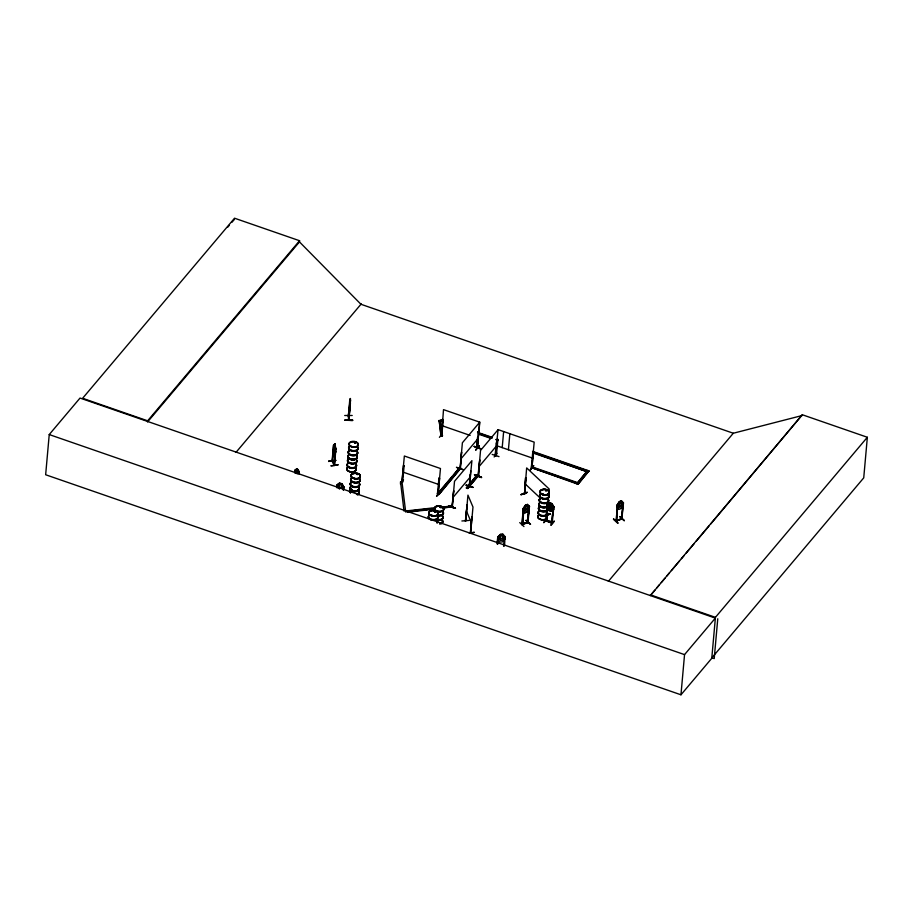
<?xml version="1.0" encoding="UTF-8"?>
<svg xmlns="http://www.w3.org/2000/svg" width="913" height="913" viewBox="0 0 913 913"><rect width="100%" height="100%" fill="white"/><g stroke="black" fill="none" stroke-linecap="round" stroke-linejoin="round"><path stroke-width="1.37" d="M350.581 492.016L350.695 488.775L350.603 492.78L350.409 487.2M504.33 536.673L503.588 546.157M350.147 492.404L350.158 490.909M350.238 489.334L350.238 489.391A4.668 2.785 5.1 0 1 349.999 487.987A4.691 2.796 5.1 0 0 350.158 489.448M337.73 484.894L337.102 484.974L336.977 487.519M553.141 506.612L553.803 506.943M469.396 533.146L474.224 532.222M523.708 508.164L522.67 524.461L522.008 524.69L528.193 522.521M617.645 504.604L616.492 520.946M622.769 502.892L621.605 519.177L623.385 502.664L621.536 500.838L619.436 501.579L617.131 504.855C614.905 507.377 621.536 511.269 617.017 507.4M350.364 398.49L350.078 404.025M350.056 403.706L350.364 399.415M295.732 470.081L295.161 470.047L295.287 473.082M299.019 473.379L299.361 473.915M350.466 491.274L350.512 488.615M345.034 420.265C368.475 420.14 329.308 419.9 352.544 420.459M352.544 420.516L345.011 420.026M350.546 400.031L348.903 420.151L348.675 415.735M146.559 421.098L80.036 398.057L49.234 434.565L45.65 474.749L680.961 694.793L711.775 658.284L715.427 617.348L867.35 437.27L802.322 414.753L650.318 595.584L654.895 590.163M147.644 420.813L147.541 421.977L299.464 241.899L299.567 240.735L234.538 218.207L82.615 398.285L147.644 420.813L299.567 240.735M294.922 472.717L295.321 469.898L296.976 468.666L298.357 470.035L299.087 473.539M295.139 472.649L295.39 469.875M295.504 473.014L295.846 470.104M295.938 472.512L296.919 468.78M296.668 472.375L297.421 469.533L298.095 472.569L298.003 473.699L297.033 473.813M328.634 461.476L335.847 460.243L328.646 461.145M334.82 443.832L335.687 448.614L334.295 465.482L332.07 461.065L333.565 445.019L334.82 443.832L335.984 449.367L335.87 448.717M332.423 460.472L334.58 465.425L335.836 448.899M335.813 451.844L334.797 452.985L334.055 451.49L333.633 447.45L334.74 443.844M335.505 448.956L334.021 465.082L334.626 464.843L332.161 460.551M338.05 464.683C331.75 466.326 325.485 466.121 338.038 464.957M336.863 487.656L337.171 484.746L339.659 482.977L341.953 483.776L343.95 487.143L343.608 489.813M337.479 487.862L337.856 484.803M344.703 415.506L352.201 415.483M348.732 415.153L348.903 419.238M348.652 415.05L348.367 416.134L349.77 399.609M348.287 416.031L350.352 398.582M348.31 415.689L348.606 420.128L350.398 403.455L350.33 404.037M342.626 488.626L341.907 483.833M348.926 419.683L350.398 399.905M342.889 489.745L343.254 486.869L343.847 487.143L341.953 483.776M343.379 486.903L343.984 487.108M343.493 489.95L343.733 487.268M349.531 491.388L350.056 488.307M349.736 490.989L350.044 488.238L349.782 491.388M350.113 491.422L350.409 487.28M350.33 492.952L350.706 488.729M403.5 479.85L400.316 483.833M402.69 482.018L400.465 482.269L401.925 482.292L403.489 465.778L404.105 465.984L402.667 481.802M402.04 481.242L402.519 482.201L401.937 481.984L404.356 456.009L440.465 468.517L438.126 494.515L437.373 494.287L438.982 478.081L439.598 478.286L438.046 494.492M439.176 420.448L441.036 435.535L442.497 435.547L440.99 436.037L439.176 420.448L443.319 421.407M439.13 420.95L440.591 420.973L441.264 419.718L440.591 420.973L443.273 421.909M439.415 437.35L442.303 433.435M440.99 436.037C440.431 434.497 442.691 435.113 441.766 435.832L443.239 419.603L442.508 419.524L443.239 419.603M441.881 435.045L441.173 434.85L441.664 435.843L441.139 435.033M436.562 496.387L439.792 492.506M436.631 496.079L438.274 494.435L437.704 493.545L459.422 467.741L460.734 468.198L438.925 494.504L437.601 494.047M438.925 494.504L460.734 468.198M452.586 506.27L452.163 507.183L453.693 490.646L451.969 507.069M452.266 507.114L454.503 481.311L471.918 460.666L469.339 486.891L470.435 474.577M443.045 508.199L452.734 506.601L452.334 505.734L440.134 507.525M450.737 506.966L455.45 508.301L448.488 506.144M453.932 474.692L459.422 467.741M460.414 468.301L461.579 452.095L460.186 468.574M460.38 468.243L460.232 467.536M460.084 468.597L462.389 442.759L479.804 422.114L477.316 448.283M463.302 469.727C455.69 467.228 452.654 465.835 463.313 469.693M461.887 520.981L469.088 520.421M466.132 485.26L473.105 487.371L466.303 485.02M466.395 488.033L477.328 474.634L478.64 475.091L467.718 488.489L466.395 488.033L477.328 474.634M465.801 520.558L465.436 521.175L467.068 504.878L465.402 521.186M465.687 520.935L467.935 495.12L472.98 507.035L470.663 532.678M470.754 470.788L469.293 486.891L470.149 474.931M478.96 445.784L475.707 449.995L479.005 445.829M477.51 437.453L476.609 447.952L477.259 448.123M477.373 440.134L476.677 447.712M478.697 431.803L477.214 448.306L479.61 422.126L443.501 409.629L441.584 435.821M474.703 474.806C495.827 482.874 460.163 469.51 481.482 477.145M477.1 448.1L477.02 447.587M471.759 516.621L470.389 532.918L472.021 516.598M477.933 476.232L479.724 459.787L478.56 476.004M478.526 475.935L478.013 475.559L478.526 475.993M480.809 449.025L474.052 446.377L480.866 448.694M492.164 454.412L499.012 456.637M494.138 456.968L497.014 453.259M495.713 455.085L495.086 455.964L495.93 446.891M496.181 444.072L497.083 439.575L496.558 439.849M496.843 439.495L495.462 455.986M495.36 455.998L498.064 429.624L534.173 442.132L531.868 468.004M495.736 454.845L496.375 455.701L497.916 439.461L497.3 439.256L495.759 455.473M502.207 447.621L503.645 431.552M497.254 543.828L497.745 537.061L500.438 534.379L502.949 534.253L505.197 536.718L504.969 539.263L502.276 541.945L499.753 542.025L497.596 539.583M497.3 543.977L497.745 537.061L500.472 534.447L502.915 534.367M497.973 543.943L498.498 536.844M508.415 449.778L509.853 433.709M504.261 546.111C505.117 544.045 504.547 535.76 505.094 536.741M521.118 494.835L527.326 492.301L521.14 494.504M525.58 477.739L524.53 494.207L525.58 477.739L526.173 478.024L524.473 494.195L526.664 467.901L549.227 489.06L548.279 499.765M528.844 506.259L527.349 522.601L529.414 506.316L527.999 522.35L521.894 524.519L523.263 508.404L525.5 505.14L527.6 504.398L525.523 505.186L524.119 509.956L525.329 511.006L528.193 508.53L527.566 504.478L529.494 506.259L527.531 522.75L528.091 521.779M525.5 505.14L523.309 508.45L522.145 524.678L521.939 523.936M522.59 524.484L524.028 508.393L523.32 508.45M523.959 526.561L519.737 522.59M530.385 469.864L533.671 465.664L530.476 469.853M526.002 520.444L530.579 524.29L526.345 520.33M532.804 451.547L531.286 467.821L531.937 467.992L533.409 451.764L532.69 451.684L533.409 451.764M532.051 467.855L531.377 467L532.096 467.239L531.469 467.604M532.587 451.353L588.965 470.88L578.032 484.278L531.617 467.684L532.256 466.931L577.393 482.566L576.719 483.822L587.641 470.423L577.621 482.749M531.583 468.186L532.256 466.931M526.082 520.376L530.259 524.073M543.646 522.567L547.241 518.516L544 522.384M545.7 520.136C556.69 527.029 552.593 519.28 545.643 520.946L547.081 504.569L549.58 502.801L551.874 503.588L553.917 506.909L553.655 509.5M546.75 515.012L546.682 514.35M553.689 509.454L551.167 511.269L549.546 502.846L551.84 503.622L552.559 508.438L550.927 509.443L549.443 508.929L548.108 506.92L549.603 502.892L547.127 504.661L547.766 504.889L546.362 520.924M546.294 521.118L547.766 504.798M550.197 514.076L546.465 515.343L550.197 514.076L549.98 513.528L546.271 514.852M550.779 525.055L554.065 521.129M551.657 522.966L553.324 506.51L551.863 522.795L545.803 520.125M553.084 506.875L553.837 506.909L552.16 523.172L552.388 522.59M578.032 484.278L588.965 470.88M613.639 519.052L617.907 522.966M616.503 520.159L615.761 520.981L621.97 518.801M616.104 520.513L621.468 518.767L615.91 521.118L617.816 504.695L616.572 520.935M616.332 520.159L616.343 520.73M624.207 520.752L619.961 516.553L624.23 520.536M621.433 519.177L621.856 518.219M621.867 518.812L623.488 502.892L622.78 502.949L623.431 502.698M624.195 520.524L620.018 516.815M680.961 694.793L684.545 654.621L715.358 618.101L147.895 421.555M717.766 618.752L714.217 658.593L711.923 657.794M710.725 523.982L802.322 414.753M867.35 437.27L863.732 477.864L711.798 657.942M351.562 446.48L352.19 446.617M354.712 442.463C354.176 443.935 357.154 441.698 354.506 442.771M355.362 442.725L355.123 442.759M354.118 478.252L354.381 478.275M356.504 474.315L357.919 474.224M431.826 515.058L431.895 515.651M431.917 515.252L432.1 515.297M434.268 511.474L435.387 511.976L435.193 511.166M435.227 512.022C432.842 511.383 436.928 510.801 434.554 511.668M437.555 510.983L437.122 511.212M440.146 507.103L441.299 507.114L440.477 507.639M440.169 507.229L439.895 507.103M542.55 494.321L543.167 494.081M543.212 494.104L542.699 494.504M545.712 490.817L546.054 490.053L546.898 490.635M545.906 490.498L546.784 490.304M350.432 398.582L350.193 405.224M350.261 489.79L350.524 488.113M350.158 489.048L350.489 487.291M350.215 403.683L350.044 403.626M455.416 508.29L448.637 505.928L455.45 508.301M474.657 475.114L481.311 477.602M334.124 464.443L334.546 465.379M334.831 443.923L334.078 447.61L334.888 451.056L335.516 450.52M460.426 467.707L460.209 467.696M452.494 506.852L452.289 506.555M477.556 447.416L476.632 447.324M350.489 487.2L350.113 488.74L349.713 488.307M613.662 519.029L617.953 523.035M617.599 523.138L613.399 519.132M501.26 534.733L500.141 538.065L500.883 539.012L502.561 537.94L502.07 534.687L501.283 534.778M340.412 483.65L339.362 486.686L340.766 488.193L341.679 486.332L341.142 483.901L340.366 483.696M550.334 503.462L549.284 506.498L550.699 508.005L551.6 506.144L551.075 503.714L550.299 503.508M355.385 442.759L355.168 442.291M357.896 474.372L356.732 474.121L357.417 474.429M440.534 507.32L441.127 507.114L440.066 506.909M545.723 490.384L546.282 490.155M543.931 522.658L547.149 518.767M523.092 510.96L524.861 512.821L526.972 512.079L529.22 508.769M620.897 508.53C625.804 500.335 621.958 509.682 618.752 509.226M404.105 465.984L403.375 465.915M438.982 478.081L439.484 478.423M474.189 446.468L480.866 448.934M437.407 493.842L438.286 493.796L437.418 493.693M438.16 494.332L437.658 494.127M475.776 449.972L478.994 446.08M497.3 439.256L497.916 439.461M495.919 454.731L496.318 455.096M530.453 469.579L533.649 465.653M547.161 504.615L547.663 505.015M548.861 510.481L546.819 507.16L548.861 510.481L551.167 511.154M553.917 506.909L551.84 503.622M554.374 521.255L551.155 525.169M236.011 452.346L361.297 303.846M460.962 458.828L478.378 438.183M438.514 492.974L452.118 476.848M497.95 429.818L480.535 450.451L478.298 476.266M453.076 497.38L470.492 476.734M479.108 466.532L496.524 445.886M467.718 488.489L478.595 475.593M299.464 241.899L360.943 304.269L733.299 433.241L802.253 415.506M608.378 581.319L733.299 433.241M656.732 587.983L659.471 584.731M661.309 582.562L664.972 578.226M666.798 576.057L669.549 572.805M671.375 570.636L679.614 560.867M681.44 558.699L684.191 555.446M686.017 553.278L694.257 543.509M696.083 541.341L708.899 526.15M227.736 227.177L229.414 225.226M231.925 222.304L234.436 219.382M524.838 493.545L524.153 493.191L524.621 493.625M546.967 514.932L546.67 514.966M522.464 523.731L522.202 524.085M295.367 469.967L296.999 468.757M622.061 518.424L621.479 518.595M357.748 474.555L357.006 474.52M546.704 490.738L545.746 490.726M520.878 494.618L527.063 492.415M546.282 515.137L550.003 513.848M526.869 505.037L525.306 507.696L525.808 509.557L527.235 508.096L526.915 505.083M526.938 512.033L524.815 512.775L523.046 510.915M528.022 521.802L522.179 524.062M522.556 523.879L527.383 522.179M619.505 501.671L618.055 506.407L619.265 507.445L622.13 504.969L621.502 500.917L619.459 501.636L617.177 504.9L617.964 504.832M620.794 501.477L619.231 504.136L619.733 506.007L621.171 504.547L620.84 501.522M616.001 521.106L622.05 518.961M296.976 468.666L298.323 470.081L299.418 473.938M298.323 470.081L298.768 473.242M351.083 459.33L350.512 459.239M357.074 473.836L357.599 474.201M441.116 435.433L441.835 435.638M402.576 481.619L401.925 481.368M551.817 522.225L552.456 522.396M334.957 444.757L334.9 449.516L335.276 445.224M333.656 447.473L334.877 452.974L335.836 451.912M328.6 461.373L335.813 460.46M405.509 511.018L434.428 507.754M405.463 511.52L408.214 511.212M410.976 510.903L416.476 510.276M419.238 509.968L424.739 509.351M427.501 509.032L431.632 508.575M442.645 507.331L448.157 506.704M407.278 511.737L434.828 508.621M441.721 507.845L452.734 506.601M407.232 512.239L434.782 509.123M469.362 533.009L474.201 532.473M497.859 537.129L498.544 537.038L497.905 537.289M349.884 402.108L349.862 407.666L350.113 406.559M478.127 431.689L478.937 431.883L478.412 432.146M478.013 431.826L478.629 432.032M548.896 510.447L551.201 511.234M466.166 485.157L472.98 487.485M545.609 520.878L552.262 523.149M477.522 432.283L492.301 437.395M480.17 433.709L492.255 437.898M532.541 451.855L588.919 471.382M478.229 433.504L491.662 438.149M495.691 439.541L498.372 440.477M533.295 452.574L586.968 471.679L533.249 453.076M478.184 434.006L490.27 438.183M442.063 425.698L470.149 435.421M496.626 445.692L532.736 458.2M532.211 467.433L576.023 482.612M531.617 467.684L578.077 483.776M459.376 468.243L460.688 468.7M466.44 487.531L467.764 487.987M402.93 472.078L439.039 484.586M438.97 494.001L437.647 493.545L438.217 493.773M337.901 485.02L337.217 484.837L339.659 482.977L338.187 487.097L339.522 489.117M650.387 594.831L715.427 617.348M49.234 434.565L684.545 654.621M525.226 483.97L539.594 497.437M334.101 445.145L332.343 461.533L333.565 445.019M452.289 506.236L452.688 507.103M466.509 511.189L471.542 523.103M502.903 534.322L503.725 538.67L501.956 540.268L500.335 540.359L498.875 538.921L500.484 534.493M440.637 420.471L442.451 436.049M401.971 481.79L405.692 511.942M400.51 481.767L404.014 511.063M357.325 452.323A4.691 2.796 5.1 0 1 352.041 455.69A4.691 2.796 5.1 0 1 349.371 450.954M357.417 452.049A4.77 2.842 5.1 0 1 352.053 455.484A4.77 2.842 5.1 0 1 349.337 450.668M356.447 455.359A4.691 2.796 5.1 0 1 352.92 459.524A4.691 2.796 5.1 0 1 348.367 455.256M357.257 446.925A4.77 2.842 5.1 0 1 353.685 451.159A4.77 2.842 5.1 0 1 349.051 446.811M357.394 451.57A4.691 2.796 5.1 0 1 352.11 454.948A4.691 2.796 5.1 0 1 349.428 450.212M357.177 447.199A4.691 2.796 5.1 0 1 353.651 451.376A4.691 2.796 5.1 0 1 349.097 447.096M357.44 451.821A4.77 2.842 5.1 0 1 352.064 455.256A4.77 2.842 5.1 0 1 349.348 450.44M357.28 446.697A4.77 2.842 5.1 0 1 353.708 450.931A4.77 2.842 5.1 0 1 349.063 446.583M357.245 446.457A4.691 2.796 5.1 0 1 353.719 450.623A4.691 2.796 5.1 0 1 349.154 446.354M356.196 464.957A4.691 2.796 5.1 0 1 351.516 468.415A4.691 2.796 5.1 0 1 347.568 464.169M356.549 465.436A4.77 2.842 5.1 0 1 350.923 468.118A4.77 2.842 5.1 0 1 347.522 463.884M355.317 467.992A4.691 2.796 5.1 0 1 351.802 472.169A4.691 2.796 5.1 0 1 347.237 467.89M355.34 467.73A4.691 2.796 5.1 0 1 351.825 471.907A4.691 2.796 5.1 0 1 347.26 467.627A4.668 2.785 5.1 0 0 351.208 471.861A4.668 2.785 5.1 0 0 355.876 468.426M356.447 455.53A4.713 2.807 5.1 0 1 352.909 459.718A4.713 2.807 5.1 0 1 348.332 455.427M356.686 460.255A4.77 2.842 5.1 0 1 351.311 463.678A4.77 2.842 5.1 0 1 348.595 458.874M356.264 464.215A4.691 2.796 5.1 0 1 352.201 467.696A4.691 2.796 5.1 0 1 347.248 464.101M356.595 460.517A4.691 2.796 5.1 0 1 351.311 463.895A4.691 2.796 5.1 0 1 348.629 459.159M356.31 464.455A4.77 2.842 5.1 0 1 351.562 467.97A4.77 2.842 5.1 0 1 347.545 463.656M356.709 460.026A4.77 2.842 5.1 0 1 351.334 463.45A4.77 2.842 5.1 0 1 348.618 458.646M356.663 459.775A4.691 2.796 5.1 0 1 351.984 463.233A4.691 2.796 5.1 0 1 348.036 458.988M442.2 516.187A4.702 2.807 5.1 0 1 441.881 519.588A4.702 2.807 5.1 0 1 436.288 519.965M442.28 515.913A4.77 2.842 5.1 0 1 441.949 519.36A4.77 2.842 5.1 0 1 436.288 519.737M442.417 520.604A4.702 2.807 5.1 0 1 440.637 523.742M443.239 512.182A4.77 2.842 5.1 0 1 437.863 515.605M442.269 515.446A4.702 2.807 5.1 0 1 441.949 518.846A4.702 2.807 5.1 0 1 436.357 519.223M443.147 512.444A4.702 2.807 5.1 0 1 437.852 515.822M442.303 515.685A4.77 2.842 5.1 0 1 441.972 519.132A4.77 2.842 5.1 0 1 436.311 519.508M443.25 511.953A4.77 2.842 5.1 0 1 437.875 515.377M443.216 511.702A4.702 2.807 5.1 0 1 437.92 515.08M434.565 510.915A4.702 2.807 5.1 0 1 435.239 510.333M442.417 520.775A4.713 2.807 5.1 0 1 441.538 523.491M442.154 523.126A4.668 2.785 5.1 0 1 441.493 523.697A4.691 2.796 5.1 0 0 442.371 521.003A4.668 2.785 5.1 0 1 442.543 522.453M436.654 520.284A4.77 2.842 5.1 0 1 437.384 522.464M437.122 521.243A4.702 2.807 5.1 0 1 437.304 522.704M437.852 517.294A4.77 2.842 5.1 0 1 432.226 519.976A4.77 2.842 5.1 0 1 428.836 515.742M436.642 519.817A4.702 2.807 5.1 0 1 436.985 522.635M437.772 517.545A4.702 2.807 5.1 0 1 432.83 520.273A4.702 2.807 5.1 0 1 428.482 516.701M436.665 520.056A4.77 2.842 5.1 0 1 437.019 522.921M437.875 517.066A4.77 2.842 5.1 0 1 432.865 519.828A4.77 2.842 5.1 0 1 428.459 516.199M428.848 515.514A4.77 2.842 5.1 0 1 429.532 514.932M437.829 516.804A4.702 2.807 5.1 0 1 432.888 519.531A4.702 2.807 5.1 0 1 428.551 515.959M428.939 515.286A4.702 2.807 5.1 0 1 429.601 514.704M359.368 483.981A4.702 2.807 5.1 0 1 354.678 487.439A4.702 2.807 5.1 0 1 350.718 483.194M359.448 483.707A4.77 2.842 5.1 0 1 354.073 487.143A4.77 2.842 5.1 0 1 351.357 482.326M359.037 487.702A4.702 2.807 5.1 0 1 354.952 491.194A4.702 2.807 5.1 0 1 349.999 487.588M350.033 487.325A4.691 2.796 5.1 0 0 354.37 490.897A4.691 2.796 5.1 0 0 359.3 488.17A4.679 2.796 5.1 0 1 354.37 490.886A4.668 2.785 5.1 0 1 350.056 487.337A4.679 2.796 5.1 0 0 354.37 490.886A4.668 2.785 5.1 0 0 359.277 488.17M359.288 478.583A4.77 2.842 5.1 0 1 355.716 482.817A4.77 2.842 5.1 0 1 351.071 478.48M359.437 483.239A4.702 2.807 5.1 0 1 354.746 486.697A4.702 2.807 5.1 0 1 350.786 482.441M359.208 478.857A4.691 2.796 5.1 0 1 355.682 483.034A4.691 2.796 5.1 0 1 351.117 478.754M359.471 483.479A4.77 2.842 5.1 0 1 354.096 486.914A4.77 2.842 5.1 0 1 351.379 482.098M359.311 478.355A4.77 2.842 5.1 0 1 355.728 482.589A4.77 2.842 5.1 0 1 351.094 478.252M359.266 478.115A4.691 2.796 5.1 0 1 355.75 482.292A4.691 2.796 5.1 0 1 351.185 478.013M350.706 490.133A4.691 2.796 5.1 0 0 356.116 491.514A4.691 2.796 5.1 0 0 359.243 488.832A4.668 2.785 5.1 0 1 356.104 491.502A4.668 2.785 5.1 0 1 350.718 490.121M358.158 491.217A4.77 2.842 5.1 0 1 357.828 494.663M349.565 491.799A4.77 2.842 5.1 0 1 349.953 491.114M358.079 491.502A4.702 2.807 5.1 0 1 357.759 494.892M358.181 490.989A4.77 2.842 5.1 0 1 357.85 494.435M349.576 491.571A4.77 2.842 5.1 0 1 349.964 490.886M358.147 490.749A4.702 2.807 5.1 0 1 356.915 494.584M349.668 491.32A4.702 2.807 5.1 0 1 350.056 490.646M548.325 500.164A4.702 2.807 5.1 0 1 543.018 503.554A4.702 2.807 5.1 0 1 540.348 498.806M548.405 499.902A4.77 2.842 5.1 0 1 543.03 503.325A4.77 2.842 5.1 0 1 540.313 498.521M548.245 494.766A4.77 2.842 5.1 0 1 544.673 499.012A4.77 2.842 5.1 0 1 540.028 494.663M548.393 499.422A4.702 2.807 5.1 0 1 543.703 502.892A4.702 2.807 5.1 0 1 539.743 498.635M548.165 495.051A4.702 2.807 5.1 0 1 544.639 499.228A4.702 2.807 5.1 0 1 540.074 494.937M548.428 499.673A4.77 2.842 5.1 0 1 543.052 503.097A4.77 2.842 5.1 0 1 540.336 498.293M548.268 494.538A4.77 2.842 5.1 0 1 544.684 498.783A4.77 2.842 5.1 0 1 540.051 494.435M548.234 494.298A4.702 2.807 5.1 0 1 544.707 498.487A4.702 2.807 5.1 0 1 540.131 494.195M538.99 503.52A4.691 2.796 5.1 0 0 541.557 506.715A4.691 2.796 5.1 0 0 547.138 506.338A4.668 2.785 5.1 0 1 541.569 506.704A4.668 2.785 5.1 0 1 539.012 503.52A4.713 2.807 5.1 0 0 541.535 506.818A4.713 2.807 5.1 0 0 547.138 506.441M538.955 503.748A4.702 2.807 5.1 0 0 541.535 506.955A4.702 2.807 5.1 0 0 547.115 506.578A4.702 2.807 5.1 0 1 540.998 506.761A4.702 2.807 5.1 0 1 539.343 503.097M547.446 513.54A4.702 2.807 5.1 0 1 541.295 516.062A4.702 2.807 5.1 0 1 539.218 511.44M547.275 512.535A4.77 2.842 5.1 0 1 541.9 515.971A4.77 2.842 5.1 0 1 539.195 511.154M546.316 515.822A4.702 2.807 5.1 0 1 542.79 519.999A4.702 2.807 5.1 0 1 538.214 515.719M547.926 508.849A4.77 2.842 5.1 0 1 542.299 511.531A4.77 2.842 5.1 0 1 538.91 507.308M547.264 512.056A4.702 2.807 5.1 0 1 541.957 515.446A4.702 2.807 5.1 0 1 539.286 510.698M538.944 507.582A4.702 2.807 5.1 0 0 542.288 511.759A4.702 2.807 5.1 0 0 547.846 509.1A4.702 2.807 5.1 0 1 541.763 510.881A4.702 2.807 5.1 0 1 539.012 506.841M547.298 512.307A4.77 2.842 5.1 0 1 541.923 515.742A4.77 2.842 5.1 0 1 539.206 510.926M547.88 509.351A4.77 2.842 5.1 0 1 541.717 511.177A4.77 2.842 5.1 0 1 538.921 507.08M539.309 503.497A4.691 2.796 5.1 0 0 540.964 507.16A4.691 2.796 5.1 0 0 547.07 506.989A4.668 2.785 5.1 0 1 541.5 507.354A4.668 2.785 5.1 0 1 538.955 504.181M350.649 446.035A4.691 2.796 5.1 0 0 358.307 444.871A4.691 2.796 5.1 0 0 352.167 441.356A4.691 2.796 5.1 0 0 350.649 446.035M352.954 459.273A4.691 2.796 5.1 0 0 356.469 455.096A4.668 2.785 5.1 0 1 352.943 459.262A4.691 2.796 5.1 0 1 348.389 454.994A4.668 2.785 5.1 0 0 352.943 459.262M350.615 446.423A4.691 2.796 5.1 0 0 358.273 445.259A4.691 2.796 5.1 0 0 352.133 441.732A4.691 2.796 5.1 0 0 350.615 446.423A4.668 2.785 5.1 0 0 358.25 445.259A4.668 2.785 5.1 0 0 352.133 441.744A4.668 2.785 5.1 0 0 350.626 446.411M352.886 459.924A4.691 2.796 5.1 0 0 356.412 455.758A4.668 2.785 5.1 0 1 352.886 459.912A4.691 2.796 5.1 0 1 348.332 455.655A4.668 2.785 5.1 0 0 352.886 459.912M436.06 510.607A4.702 2.807 5.1 0 0 443.729 509.443A4.702 2.807 5.1 0 0 437.578 505.905A4.702 2.807 5.1 0 0 436.06 510.607A4.702 2.807 5.1 0 0 443.729 509.465A4.702 2.807 5.1 0 0 437.578 505.928A4.702 2.807 5.1 0 0 436.06 510.629M439.564 523.754A4.691 2.796 5.1 0 0 442.44 520.342A4.668 2.785 5.1 0 1 439.552 523.742M436.037 510.983A4.691 2.796 5.1 0 0 443.684 509.819A4.691 2.796 5.1 0 0 437.544 506.293A4.691 2.796 5.1 0 0 436.037 510.983A4.668 2.785 5.1 0 0 443.661 509.819A4.668 2.785 5.1 0 0 437.555 506.304A4.668 2.785 5.1 0 0 436.049 510.972M430.434 514.978A4.702 2.807 5.1 0 0 438.092 513.814A4.702 2.807 5.1 0 0 431.94 510.276A4.702 2.807 5.1 0 0 430.434 514.978M430.4 515.354A4.691 2.796 5.1 0 0 438.057 514.19A4.691 2.796 5.1 0 0 431.917 510.664A4.691 2.796 5.1 0 0 430.4 515.354M430.411 515.343A4.668 2.785 5.1 0 0 438.035 514.19A4.668 2.785 5.1 0 0 431.917 510.675A4.668 2.785 5.1 0 0 430.411 515.343M352.68 477.704A4.691 2.796 5.1 0 0 360.327 476.54A4.691 2.796 5.1 0 0 354.187 473.014A4.691 2.796 5.1 0 0 352.68 477.704M352.646 478.081A4.691 2.796 5.1 0 0 360.293 476.917A4.691 2.796 5.1 0 0 354.153 473.402A4.691 2.796 5.1 0 0 352.646 478.081A4.668 2.785 5.1 0 0 360.281 476.917A4.668 2.785 5.1 0 0 354.164 473.413A4.668 2.785 5.1 0 0 352.658 478.081M352.658 477.853A4.713 2.807 5.1 0 0 360.338 476.689A4.713 2.807 5.1 0 0 354.176 473.151A4.713 2.807 5.1 0 0 352.658 477.853M541.626 493.887A4.702 2.807 5.1 0 0 549.295 492.723A4.702 2.807 5.1 0 0 543.144 489.197A4.702 2.807 5.1 0 0 541.626 493.887M541.603 494.275A4.691 2.796 5.1 0 0 549.249 493.111A4.691 2.796 5.1 0 0 543.109 489.585A4.691 2.796 5.1 0 0 541.603 494.275A4.668 2.785 5.1 0 0 549.238 493.1A4.668 2.785 5.1 0 0 543.121 489.596A4.668 2.785 5.1 0 0 541.614 494.264M541.614 494.047A4.713 2.807 5.1 0 0 549.295 492.872A4.713 2.807 5.1 0 0 543.132 489.345A4.713 2.807 5.1 0 0 541.614 494.047M540.04 502.264A4.691 2.796 5.1 0 0 539.378 502.846A4.668 2.785 5.1 0 1 540.062 502.276M542.801 519.759A4.691 2.796 5.1 0 0 546.328 515.583A4.668 2.785 5.1 0 1 542.801 519.748A4.691 2.796 5.1 0 1 538.248 515.48A4.668 2.785 5.1 0 0 542.801 519.748"/></g></svg>
